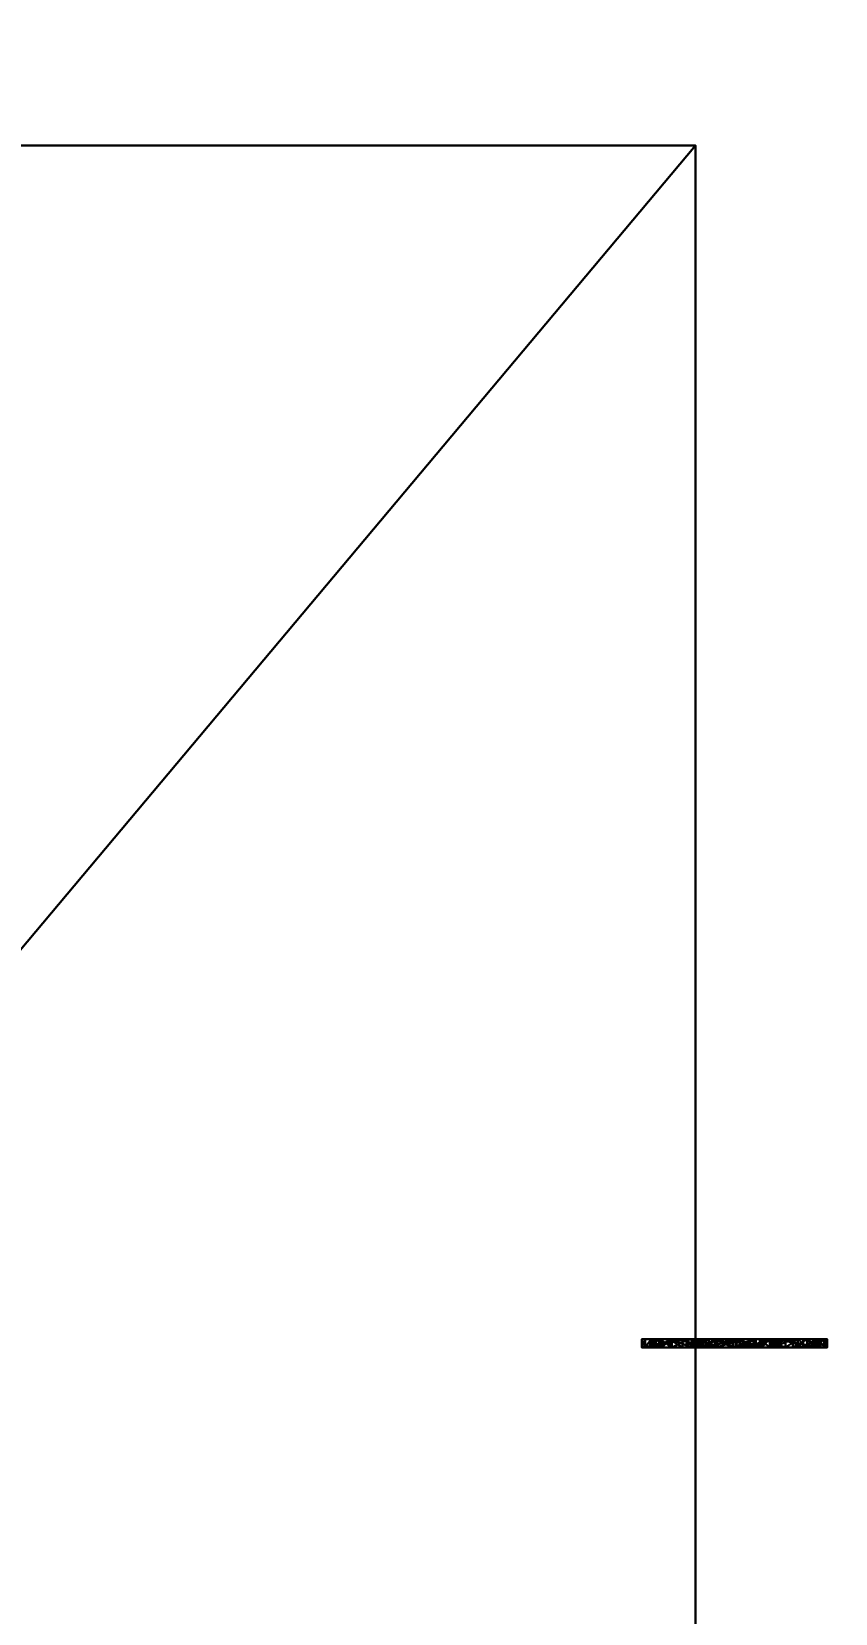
# Model space of a CAD drawing. Extents: x -4.3 to 2.7, y -5.9 to 5.2.
# Drawn here: x -2.3263 to -2.131, y 3.5232 to 3.9077 of the extents above; entities that cross this region are included whole.
import ezdxf

# ---------------------------------------------------------------- set-up
doc = ezdxf.new("R2010")
doc.units = 0
doc.header["$LTSCALE"] = 0.0254
doc.layers.get('0').update_dxf_attribs({"linetype": 'CONTINUOUS'})
doc.layers.get('DEFPOINTS').update_dxf_attribs({"linetype": 'CONTINUOUS'})
doc.layers.add('ROOM', color=252, linetype='CONTINUOUS')
doc.layers.add('SUBS__SUBWOOFERS_', color=34, linetype='CONTINUOUS')
doc.styles.add('TAHOMA', font='')
doc.styles.get('TAHOMA').set_extended_font_data('Tahoma')
doc.dimstyles.new('DIMSTYLE1', dxfattribs={"dimtxt": 0.211521, "dimasz": 0.0127, "dimexe": 0.0127, "dimexo": 0.0127, "dimgap": 0.00254, "dimtad": 0, "dimtih": 1, "dimtoh": 1, "dimdec": 3, "dimzin": 0, "dimtxsty": 'TAHOMA', "dimblk": 'ARCHTICK', "dimcen": 0.09, "dimazin": 3, "dimtfac": 1, "dimtdec": 4, "dimtofl": 0, "dimtmove": 0, "dimatfit": 3, "dimtolj": 1, "dimtzin": 0})

# ---------------------------------------------------------------- blocks, each defined once
blk = doc.blocks.new('GROUPE83_1')
at = {"color": 0}
for p, q in [((0.01131, 0.05437), (0.01131, 0.05437, 0.002)), ((0.01131, 0.05437), (0.01131, 0.05437, 0.002)), ((0.01629, 0.05581), (0.01629, 0.05581, 0.002)), ((0.01629, 0.05581), (0.01629, 0.05581, 0.002)), ((0.0222, 0.05629), (0.0222, 0.05629, 0.002)), ((0.0222, 0.05629), (0.0222, 0.05629, 0.002)), ((0.02709, 0.05601), (0.02709, 0.05601, 0.002)), ((0.02709, 0.05601), (0.02709, 0.05601, 0.002)), ((0.03133, 0.05515), (0.03133, 0.05515, 0.002)), ((0.03133, 0.05515), (0.03133, 0.05515, 0.002)), ((0.00732, 0.052), (0.00732, 0.052, 0.002)), ((0.00732, 0.052), (0.00732, 0.052, 0.002)), ((0.03493, 0.05372), (0.03493, 0.05372, 0.002)), ((0.03493, 0.05372), (0.03493, 0.05372, 0.002)), ((0.03789, 0.05173), (0.03789, 0.05173, 0.002)), ((0.03789, 0.05173), (0.03789, 0.05173, 0.002)), ((0.0044, 0.04876), (0.0044, 0.04876, 0.002)), ((0.0044, 0.04876), (0.0044, 0.04876, 0.002)), ((0.01775, 0.04654), (0.01775, 0.04654, 0.002)), ((0.01775, 0.04654), (0.01775, 0.04654, 0.002)), ((0.02209, 0.04704), (0.02209, 0.04704, 0.002)), ((0.02209, 0.04704), (0.02209, 0.04704, 0.002)), ((0.02622, 0.04658), (0.02622, 0.04658, 0.002)), ((0.02622, 0.04658), (0.02622, 0.04658, 0.002)), ((0.04021, 0.04925), (0.04021, 0.04925, 0.002)), ((0.04021, 0.04925), (0.04021, 0.04925, 0.002)), ((0.0419, 0.04639), (0.0419, 0.04639, 0.002)), ((0.0419, 0.04639), (0.0419, 0.04639, 0.002)), ((0.0026, 0.04494), (0.0026, 0.04494, 0.002)), ((0.0026, 0.04494), (0.0026, 0.04494, 0.002)), ((0.01313, 0.04354), (0.01313, 0.04354, 0.002)), ((0.01313, 0.04354), (0.01313, 0.04354, 0.002)), ((0.01446, 0.04504), (0.01446, 0.04504, 0.002)), ((0.01446, 0.04504), (0.01446, 0.04504, 0.002)), ((0.02917, 0.04518), (0.02917, 0.04518, 0.002)), ((0.02917, 0.04518), (0.02917, 0.04518, 0.002)), ((0.03112, 0.04271), (0.03112, 0.04271, 0.002)), ((0.03112, 0.04271), (0.03112, 0.04271, 0.002)), ((0.04297, 0.04315), (0.04297, 0.04315, 0.002)), ((0.04297, 0.04315), (0.04297, 0.04315, 0.002)), ((0.002, 0.04085), (0.002, 0.04085, 0.002)), ((0.002, 0.04085), (0.002, 0.04085, 0.002)), ((0.01269, 0.04161), (0.01269, 0.04161, 0.002)), ((0.01269, 0.04161), (0.01269, 0.04161, 0.002)), ((0.0131, 0.03979), (0.0131, 0.03979, 0.002)), ((0.0131, 0.03979), (0.0131, 0.03979, 0.002)), ((0.04342, 0.03953), (0.03224, 0.03904)), ((0.04342, 0.03953, 0.002), (0.03224, 0.03904, 0.002)), ((0.04342, 0.03953), (0.03224, 0.03904)), ((0.04342, 0.03953, 0.002), (0.03224, 0.03904, 0.002)), ((0.03224, 0.03904), (0.03224, 0.03904, 0.002)), ((0.03224, 0.03904), (0.03224, 0.03904, 0.002)), ((0.04342, 0.03953), (0.04342, 0.03953, 0.002)), ((0.04342, 0.03953), (0.04342, 0.03953, 0.002)), ((0.00232, 0.03769), (0.00232, 0.03769, 0.002)), ((0.00232, 0.03769), (0.00232, 0.03769, 0.002)), ((0.00328, 0.03478), (0.00328, 0.03478, 0.002)), ((0.00328, 0.03478), (0.00328, 0.03478, 0.002)), ((0.01435, 0.03825), (0.01435, 0.03825, 0.002)), ((0.01435, 0.03825), (0.01435, 0.03825, 0.002)), ((0.01797, 0.03643), (0.01797, 0.03643, 0.002)), ((0.01797, 0.03643), (0.01797, 0.03643, 0.002)), ((0.00487, 0.03212), (0.00487, 0.03212, 0.002)), ((0.00487, 0.03212), (0.00487, 0.03212, 0.002)), ((0.02462, 0.03455), (0.02462, 0.03455, 0.002)), ((0.02462, 0.03455), (0.02462, 0.03455, 0.002)), ((0.03171, 0.03259), (0.03171, 0.03259, 0.002)), ((0.03171, 0.03259), (0.03171, 0.03259, 0.002)), ((0.0071, 0.02971), (0.0071, 0.02971, 0.002)), ((0.0071, 0.02971), (0.0071, 0.02971, 0.002)), ((0.03668, 0.03056), (0.03668, 0.03056, 0.002)), ((0.03668, 0.03056), (0.03668, 0.03056, 0.002)), ((0.04016, 0.02813), (0.04016, 0.02813, 0.002)), ((0.04016, 0.02813), (0.04016, 0.02813, 0.002)), ((0.01206, 0.02672), (0.01206, 0.02672, 0.002)), ((0.01206, 0.02672), (0.01206, 0.02672, 0.002)), ((0.01971, 0.02424), (0.01971, 0.02424, 0.002)), ((0.01971, 0.02424), (0.01971, 0.02424, 0.002)), ((0.0428, 0.02494), (0.0428, 0.02494, 0.002)), ((0.0428, 0.02494), (0.0428, 0.02494, 0.002)), ((0.02866, 0.02182), (0.02866, 0.02182, 0.002)), ((0.02866, 0.02182), (0.02866, 0.02182, 0.002)), ((0.0311, 0.02071), (0.0311, 0.02071, 0.002)), ((0.0311, 0.02071), (0.0311, 0.02071, 0.002)), ((0.03268, 0.01943), (0.03268, 0.01943, 0.002)), ((0.03268, 0.01943), (0.03268, 0.01943, 0.002)), ((0.04445, 0.02095), (0.04445, 0.02095, 0.002)), ((0.04445, 0.02095), (0.04445, 0.02095, 0.002)), ((0, 0.01801), (0.01087, 0.01907)), ((0, 0.01801, 0.002), (0.01087, 0.01907, 0.002)), ((0, 0.01801), (0.01087, 0.01907)), ((0, 0.01801, 0.002), (0.01087, 0.01907, 0.002)), ((0, 0.01801), (0, 0.01801, 0.002)), ((0, 0.01801), (0, 0.01801, 0.002)), ((0.01087, 0.01907), (0.01087, 0.01907, 0.002)), ((0.01087, 0.01907), (0.01087, 0.01907, 0.002)), ((0.03354, 0.0179), (0.03354, 0.0179, 0.002)), ((0.03354, 0.0179), (0.03354, 0.0179, 0.002)), ((0.03383, 0.01608), (0.03383, 0.01608, 0.002)), ((0.03383, 0.01608), (0.03383, 0.01608, 0.002)), ((0.04501, 0.01612), (0.04501, 0.01612, 0.002)), ((0.04501, 0.01612), (0.04501, 0.01612, 0.002)), ((0.00083, 0.01364), (0.00083, 0.01364, 0.002)), ((0.00083, 0.01364), (0.00083, 0.01364, 0.002)), ((0.01236, 0.01432), (0.01236, 0.01432, 0.002)), ((0.01236, 0.01432), (0.01236, 0.01432, 0.002)), ((0.03315, 0.01322), (0.03315, 0.01322, 0.002)), ((0.03315, 0.01322), (0.03315, 0.01322, 0.002)), ((0.00223, 0.00983), (0.00223, 0.00983, 0.002)), ((0.00223, 0.00983), (0.00223, 0.00983, 0.002)), ((0.01486, 0.01102), (0.01486, 0.01102, 0.002)), ((0.01486, 0.01102), (0.01486, 0.01102, 0.002)), ((0.01838, 0.0091), (0.01838, 0.0091, 0.002)), ((0.01838, 0.0091), (0.01838, 0.0091, 0.002)), ((0.02296, 0.00846), (0.02296, 0.00846, 0.002)), ((0.02296, 0.00846), (0.02296, 0.00846, 0.002)), ((0.02769, 0.00903), (0.02769, 0.00903, 0.002)), ((0.02769, 0.00903), (0.02769, 0.00903, 0.002)), ((0.03109, 0.01074), (0.03109, 0.01074, 0.002)), ((0.03109, 0.01074), (0.03109, 0.01074, 0.002)), ((0.04434, 0.01152), (0.04434, 0.01152, 0.002)), ((0.04434, 0.01152), (0.04434, 0.01152, 0.002)), ((0.00419, 0.00657), (0.00419, 0.00657, 0.002)), ((0.00419, 0.00657), (0.00419, 0.00657, 0.002)), ((0.00672, 0.00387), (0.00672, 0.00387, 0.002)), ((0.00672, 0.00387), (0.00672, 0.00387, 0.002)), ((0.04236, 0.00721), (0.04236, 0.00721, 0.002)), ((0.04236, 0.00721), (0.04236, 0.00721, 0.002)), ((0.00984, 0.00175), (0.00984, 0.00175, 0.002)), ((0.00984, 0.00175), (0.00984, 0.00175, 0.002)), ((0.01356, 0.00023), (0.01356, 0.00023, 0.002)), ((0.01356, 0.00023), (0.01356, 0.00023, 0.002)), ((0.03489, 0.00104), (0.03489, 0.00104, 0.002)), ((0.03489, 0.00104), (0.03489, 0.00104, 0.002)), ((0.03917, 0.00359), (0.03917, 0.00359, 0.002)), ((0.03917, 0.00359), (0.03917, 0.00359, 0.002)), ((0.0179, -0.00068), (0.0179, -0.00068, 0.002)), ((0.0179, -0.00068), (0.0179, -0.00068, 0.002)), ((0.02284, -0.00098), (0.02284, -0.00098, 0.002)), ((0.02284, -0.00098), (0.02284, -0.00098, 0.002)), ((0.02946, -0.00048), (0.02946, -0.00048, 0.002)), ((0.02946, -0.00048), (0.02946, -0.00048, 0.002))]:
    blk.add_line(p, q, dxfattribs=at)
at = {"color": 28}
mesh = blk.add_polyface(dxfattribs=at)
corners = [(0.0026, 0.04494), (0.00232, 0.03769), (0.002, 0.04085), (0.00328, 0.03478), (0.0044, 0.04876), (0.00487, 0.03212), (0.00732, 0.052), (0.0071, 0.02971), (0.01206, 0.02672), (0.01131, 0.05437), (0.01269, 0.04161), (0.01313, 0.04354), (0.01629, 0.05581), (0.01446, 0.04504), (0.01775, 0.04654), (0.0222, 0.05629), (0.02209, 0.04704), (0.02622, 0.04658), (0.02709, 0.05601), (0.02917, 0.04518), (0.03133, 0.05515), (0.03112, 0.04271), (0.03224, 0.03904), (0.03493, 0.05372), (0.04342, 0.03953), (0.03789, 0.05173), (0.04021, 0.04925), (0.0419, 0.04639), (0.04297, 0.04315), (0.0131, 0.03979), (0.01971, 0.02424), (0.01435, 0.03825), (0.01797, 0.03643), (0.02462, 0.03455), (0.02866, 0.02182), (0.03171, 0.03259), (0.0311, 0.02071), (0.03268, 0.01943), (0.03668, 0.03056), (0.03354, 0.0179), (0.03383, 0.01608), (0.03489, 0.00104), (0.03917, 0.00359), (0.04016, 0.02813), (0.04236, 0.00721), (0.0428, 0.02494), (0.04434, 0.01152), (0.04445, 0.02095), (0.04501, 0.01612), (0.01087, 0.01907), (0.00083, 0.01364), (0, 0.01801), (0.00223, 0.00983), (0.00419, 0.00657), (0.00672, 0.00387), (0.00984, 0.00175), (0.01356, 0.00023), (0.01236, 0.01432), (0.01486, 0.01102), (0.0179, -0.00068), (0.01838, 0.0091), (0.02284, -0.00098), (0.02296, 0.00846), (0.02946, -0.00048), (0.02769, 0.00903), (0.03109, 0.01074), (0.03315, 0.01322)]
mesh.append_faces([[corners[k] for k in face] for face in [(0, 1, 2), (24, 27, 28), (46, 47, 48), (49, 50, 51)]], dxfattribs={"vtx0": -1, "color": 28})
mesh.append_faces([[corners[k] for k in face] for face in [(1, 0, 3), (3, 4, 5), (5, 6, 7), (7, 6, 8), (10, 9, 11), (11, 12, 13), (13, 12, 14), (14, 15, 16), (16, 15, 17), (17, 18, 19), (19, 20, 21), (21, 20, 22), (22, 23, 24), (8, 29, 30), (29, 8, 10), (30, 33, 34), (34, 35, 36), (36, 35, 37), (37, 38, 39), (39, 38, 40), (41, 38, 42), (42, 43, 44), (44, 45, 46), (50, 49, 52), (52, 49, 53), (53, 49, 54), (54, 49, 55), (55, 49, 56), (56, 58, 59), (59, 60, 61), (61, 62, 63), (63, 65, 41)]], dxfattribs={"vtx0": -1, "vtx1": -1, "color": 28})
mesh.append_faces([[corners[k] for k in face] for face in [(8, 9, 10), (40, 38, 41)]], dxfattribs={"vtx0": -1, "vtx1": -1, "vtx2": -1, "color": 28})
mesh.append_faces([[corners[k] for k in face] for face in [(3, 0, 4), (5, 4, 6), (8, 6, 9), (11, 9, 12), (14, 12, 15), (17, 15, 18), (19, 18, 20), (22, 20, 23), (24, 23, 25), (24, 25, 26), (24, 26, 27), (30, 29, 31), (30, 31, 32), (30, 32, 33), (34, 33, 35), (37, 35, 38), (42, 38, 43), (44, 43, 45), (46, 45, 47), (56, 49, 57), (56, 57, 58), (59, 58, 60), (61, 60, 62), (63, 62, 64), (63, 64, 65), (41, 65, 66), (41, 66, 40)]], dxfattribs={"vtx0": -1, "vtx2": -1, "color": 28})
mesh = blk.add_polyface(dxfattribs=at)
corners = [(0.00083, 0.01364, 0.002), (0.01087, 0.01907, 0.002), (0, 0.01801, 0.002), (0.00223, 0.00983, 0.002), (0.00419, 0.00657, 0.002), (0.00672, 0.00387, 0.002), (0.00984, 0.00175, 0.002), (0.01356, 0.00023, 0.002), (0.01236, 0.01432, 0.002), (0.01486, 0.01102, 0.002), (0.0179, -0.00068, 0.002), (0.01838, 0.0091, 0.002), (0.02284, -0.00098, 0.002), (0.02296, 0.00846, 0.002), (0.02946, -0.00048, 0.002), (0.02769, 0.00903, 0.002), (0.03109, 0.01074, 0.002), (0.03489, 0.00104, 0.002), (0.03315, 0.01322, 0.002), (0.03383, 0.01608, 0.002), (0.01206, 0.02672, 0.002), (0.0131, 0.03979, 0.002), (0.01269, 0.04161, 0.002), (0.01971, 0.02424, 0.002), (0.01435, 0.03825, 0.002), (0.01797, 0.03643, 0.002), (0.02462, 0.03455, 0.002), (0.02866, 0.02182, 0.002), (0.03171, 0.03259, 0.002), (0.0311, 0.02071, 0.002), (0.03268, 0.01943, 0.002), (0.03668, 0.03056, 0.002), (0.03354, 0.0179, 0.002), (0.03917, 0.00359, 0.002), (0.04016, 0.02813, 0.002), (0.04236, 0.00721, 0.002), (0.0428, 0.02494, 0.002), (0.04434, 0.01152, 0.002), (0.04445, 0.02095, 0.002), (0.04501, 0.01612, 0.002), (0.00232, 0.03769, 0.002), (0.0026, 0.04494, 0.002), (0.002, 0.04085, 0.002), (0.00328, 0.03478, 0.002), (0.0044, 0.04876, 0.002), (0.00487, 0.03212, 0.002), (0.00732, 0.052, 0.002), (0.0071, 0.02971, 0.002), (0.01131, 0.05437, 0.002), (0.01313, 0.04354, 0.002), (0.01629, 0.05581, 0.002), (0.01446, 0.04504, 0.002), (0.01775, 0.04654, 0.002), (0.0222, 0.05629, 0.002), (0.02209, 0.04704, 0.002), (0.02622, 0.04658, 0.002), (0.02709, 0.05601, 0.002), (0.02917, 0.04518, 0.002), (0.03133, 0.05515, 0.002), (0.03112, 0.04271, 0.002), (0.03224, 0.03904, 0.002), (0.03493, 0.05372, 0.002), (0.04342, 0.03953, 0.002), (0.03789, 0.05173, 0.002), (0.04021, 0.04925, 0.002), (0.0419, 0.04639, 0.002), (0.04297, 0.04315, 0.002)]
mesh.append_faces([[corners[k] for k in face] for face in [(0, 1, 2), (38, 37, 39), (40, 41, 42), (65, 62, 66)]], dxfattribs={"vtx0": -1, "color": 28})
mesh.append_faces([[corners[k] for k in face] for face in [(1, 7, 8), (8, 7, 9), (9, 10, 11), (11, 12, 13), (13, 14, 15), (15, 14, 16), (16, 17, 18), (18, 17, 19), (21, 23, 24), (24, 23, 25), (25, 23, 26), (26, 27, 28), (28, 30, 31), (31, 33, 34), (34, 35, 36), (36, 37, 38), (41, 43, 44), (44, 45, 46), (46, 20, 48), (48, 49, 50), (50, 52, 53), (53, 55, 56), (56, 57, 58), (58, 60, 61), (61, 62, 63), (63, 62, 64), (64, 62, 65)]], dxfattribs={"vtx0": -1, "vtx1": -1, "color": 28})
mesh.append_faces([[corners[k] for k in face] for face in [(31, 19, 17), (48, 20, 22)]], dxfattribs={"vtx0": -1, "vtx1": -1, "vtx2": -1, "color": 28})
mesh.append_faces([[corners[k] for k in face] for face in [(1, 0, 3), (1, 3, 4), (1, 4, 5), (1, 5, 6), (1, 6, 7), (9, 7, 10), (11, 10, 12), (13, 12, 14), (16, 14, 17), (20, 21, 22), (21, 20, 23), (26, 23, 27), (28, 27, 29), (28, 29, 30), (31, 30, 32), (31, 32, 19), (31, 17, 33), (34, 33, 35), (36, 35, 37), (41, 40, 43), (44, 43, 45), (46, 45, 47), (46, 47, 20), (48, 22, 49), (50, 49, 51), (50, 51, 52), (53, 52, 54), (53, 54, 55), (56, 55, 57), (58, 57, 59), (58, 59, 60), (61, 60, 62)]], dxfattribs={"vtx0": -1, "vtx2": -1, "color": 28})
mesh = blk.add_polyface(dxfattribs=at)
corners = [(0.00732, 0.052, 0.002), (0.01131, 0.05437), (0.00732, 0.052), (0.01131, 0.05437, 0.002)]
mesh.append_faces([[corners[k] for k in face] for face in [(0, 1, 2), (1, 0, 3)]], dxfattribs={"vtx0": -1, "color": 28})
mesh = blk.add_polyface(dxfattribs=at)
corners = [(0.01131, 0.05437, 0.002), (0.01629, 0.05581), (0.01131, 0.05437), (0.01629, 0.05581, 0.002)]
mesh.append_faces([[corners[k] for k in face] for face in [(0, 1, 2), (1, 0, 3)]], dxfattribs={"vtx0": -1, "color": 28})
mesh = blk.add_polyface(dxfattribs=at)
corners = [(0.01629, 0.05581, 0.002), (0.0222, 0.05629), (0.01629, 0.05581), (0.0222, 0.05629, 0.002)]
mesh.append_faces([[corners[k] for k in face] for face in [(0, 1, 2), (1, 0, 3)]], dxfattribs={"vtx0": -1, "color": 28})
mesh = blk.add_polyface(dxfattribs=at)
corners = [(0.0222, 0.05629, 0.002), (0.02709, 0.05601), (0.0222, 0.05629), (0.02709, 0.05601, 0.002)]
mesh.append_faces([[corners[k] for k in face] for face in [(0, 1, 2), (1, 0, 3)]], dxfattribs={"vtx0": -1, "color": 28})
mesh = blk.add_polyface(dxfattribs=at)
corners = [(0.02709, 0.05601, 0.002), (0.03133, 0.05515), (0.02709, 0.05601), (0.03133, 0.05515, 0.002)]
mesh.append_faces([[corners[k] for k in face] for face in [(0, 1, 2), (1, 0, 3)]], dxfattribs={"vtx0": -1, "color": 28})
mesh = blk.add_polyface(dxfattribs=at)
corners = [(0.03133, 0.05515, 0.002), (0.03493, 0.05372), (0.03133, 0.05515), (0.03493, 0.05372, 0.002)]
mesh.append_faces([[corners[k] for k in face] for face in [(0, 1, 2), (1, 0, 3)]], dxfattribs={"vtx0": -1, "color": 28})
mesh = blk.add_polyface(dxfattribs=at)
corners = [(0.00732, 0.052, 0.002), (0.0044, 0.04876), (0.0044, 0.04876, 0.002), (0.00732, 0.052)]
mesh.append_faces([[corners[k] for k in face] for face in [(0, 1, 2), (1, 0, 3)]], dxfattribs={"vtx0": -1, "color": 28})
mesh = blk.add_polyface(dxfattribs=at)
corners = [(0.03493, 0.05372, 0.002), (0.03789, 0.05173), (0.03493, 0.05372), (0.03789, 0.05173, 0.002)]
mesh.append_faces([[corners[k] for k in face] for face in [(0, 1, 2), (1, 0, 3)]], dxfattribs={"vtx0": -1, "color": 28})
mesh = blk.add_polyface(dxfattribs=at)
corners = [(0.03789, 0.05173), (0.04021, 0.04925, 0.002), (0.04021, 0.04925), (0.03789, 0.05173, 0.002)]
mesh.append_faces([[corners[k] for k in face] for face in [(0, 1, 2), (1, 0, 3)]], dxfattribs={"vtx0": -1, "color": 28})
mesh = blk.add_polyface(dxfattribs=at)
corners = [(0.0044, 0.04876, 0.002), (0.0026, 0.04494), (0.0026, 0.04494, 0.002), (0.0044, 0.04876)]
mesh.append_faces([[corners[k] for k in face] for face in [(0, 1, 2), (1, 0, 3)]], dxfattribs={"vtx0": -1, "color": 28})
mesh = blk.add_polyface(dxfattribs=at)
corners = [(0.01775, 0.04654, 0.002), (0.01446, 0.04504), (0.01775, 0.04654), (0.01446, 0.04504, 0.002)]
mesh.append_faces([[corners[k] for k in face] for face in [(0, 1, 2), (1, 0, 3)]], dxfattribs={"vtx0": -1, "color": 28})
mesh = blk.add_polyface(dxfattribs=at)
corners = [(0.02209, 0.04704, 0.002), (0.01775, 0.04654), (0.02209, 0.04704), (0.01775, 0.04654, 0.002)]
mesh.append_faces([[corners[k] for k in face] for face in [(0, 1, 2), (1, 0, 3)]], dxfattribs={"vtx0": -1, "color": 28})
mesh = blk.add_polyface(dxfattribs=at)
corners = [(0.02622, 0.04658, 0.002), (0.02209, 0.04704), (0.02622, 0.04658), (0.02209, 0.04704, 0.002)]
mesh.append_faces([[corners[k] for k in face] for face in [(0, 1, 2), (1, 0, 3)]], dxfattribs={"vtx0": -1, "color": 28})
mesh = blk.add_polyface(dxfattribs=at)
corners = [(0.02917, 0.04518, 0.002), (0.02622, 0.04658), (0.02917, 0.04518), (0.02622, 0.04658, 0.002)]
mesh.append_faces([[corners[k] for k in face] for face in [(0, 1, 2), (1, 0, 3)]], dxfattribs={"vtx0": -1, "color": 28})
mesh = blk.add_polyface(dxfattribs=at)
corners = [(0.04021, 0.04925), (0.0419, 0.04639, 0.002), (0.0419, 0.04639), (0.04021, 0.04925, 0.002)]
mesh.append_faces([[corners[k] for k in face] for face in [(0, 1, 2), (1, 0, 3)]], dxfattribs={"vtx0": -1, "color": 28})
mesh = blk.add_polyface(dxfattribs=at)
corners = [(0.0419, 0.04639), (0.04297, 0.04315, 0.002), (0.04297, 0.04315), (0.0419, 0.04639, 0.002)]
mesh.append_faces([[corners[k] for k in face] for face in [(0, 1, 2), (1, 0, 3)]], dxfattribs={"vtx0": -1, "color": 28})
mesh = blk.add_polyface(dxfattribs=at)
corners = [(0.0026, 0.04494, 0.002), (0.002, 0.04085), (0.002, 0.04085, 0.002), (0.0026, 0.04494)]
mesh.append_faces([[corners[k] for k in face] for face in [(0, 1, 2), (1, 0, 3)]], dxfattribs={"vtx0": -1, "color": 28})
mesh = blk.add_polyface(dxfattribs=at)
corners = [(0.01313, 0.04354), (0.01269, 0.04161, 0.002), (0.01269, 0.04161), (0.01313, 0.04354, 0.002)]
mesh.append_faces([[corners[k] for k in face] for face in [(0, 1, 2), (1, 0, 3)]], dxfattribs={"vtx0": -1, "color": 28})
mesh = blk.add_polyface(dxfattribs=at)
corners = [(0.01446, 0.04504), (0.01313, 0.04354, 0.002), (0.01313, 0.04354), (0.01446, 0.04504, 0.002)]
mesh.append_faces([[corners[k] for k in face] for face in [(0, 1, 2), (1, 0, 3)]], dxfattribs={"vtx0": -1, "color": 28})
mesh = blk.add_polyface(dxfattribs=at)
corners = [(0.02917, 0.04518, 0.002), (0.03112, 0.04271), (0.03112, 0.04271, 0.002), (0.02917, 0.04518)]
mesh.append_faces([[corners[k] for k in face] for face in [(0, 1, 2), (1, 0, 3)]], dxfattribs={"vtx0": -1, "color": 28})
mesh = blk.add_polyface(dxfattribs=at)
corners = [(0.03112, 0.04271, 0.002), (0.03224, 0.03904), (0.03224, 0.03904, 0.002), (0.03112, 0.04271)]
mesh.append_faces([[corners[k] for k in face] for face in [(0, 1, 2), (1, 0, 3)]], dxfattribs={"vtx0": -1, "color": 28})
mesh = blk.add_polyface(dxfattribs=at)
corners = [(0.04297, 0.04315), (0.04342, 0.03953, 0.002), (0.04342, 0.03953), (0.04297, 0.04315, 0.002)]
mesh.append_faces([[corners[k] for k in face] for face in [(0, 1, 2), (1, 0, 3)]], dxfattribs={"vtx0": -1, "color": 28})
mesh = blk.add_polyface(dxfattribs=at)
corners = [(0.002, 0.04085, 0.002), (0.00232, 0.03769), (0.00232, 0.03769, 0.002), (0.002, 0.04085)]
mesh.append_faces([[corners[k] for k in face] for face in [(0, 1, 2), (1, 0, 3)]], dxfattribs={"vtx0": -1, "color": 28})
mesh = blk.add_polyface(dxfattribs=at)
corners = [(0.01269, 0.04161), (0.0131, 0.03979, 0.002), (0.0131, 0.03979), (0.01269, 0.04161, 0.002)]
mesh.append_faces([[corners[k] for k in face] for face in [(0, 1, 2), (1, 0, 3)]], dxfattribs={"vtx0": -1, "color": 28})
mesh = blk.add_polyface(dxfattribs=at)
corners = [(0.0131, 0.03979), (0.01435, 0.03825, 0.002), (0.01435, 0.03825), (0.0131, 0.03979, 0.002)]
mesh.append_faces([[corners[k] for k in face] for face in [(0, 1, 2), (1, 0, 3)]], dxfattribs={"vtx0": -1, "color": 28})
mesh = blk.add_polyface(dxfattribs=at)
corners = [(0.04342, 0.03953, 0.002), (0.03224, 0.03904), (0.04342, 0.03953), (0.03224, 0.03904, 0.002)]
mesh.append_faces([[corners[k] for k in face] for face in [(0, 1, 2), (1, 0, 3)]], dxfattribs={"vtx0": -1, "color": 28})
mesh = blk.add_polyface(dxfattribs=at)
corners = [(0.00232, 0.03769, 0.002), (0.00328, 0.03478), (0.00328, 0.03478, 0.002), (0.00232, 0.03769)]
mesh.append_faces([[corners[k] for k in face] for face in [(0, 1, 2), (1, 0, 3)]], dxfattribs={"vtx0": -1, "color": 28})
mesh = blk.add_polyface(dxfattribs=at)
corners = [(0.00328, 0.03478, 0.002), (0.00487, 0.03212), (0.00487, 0.03212, 0.002), (0.00328, 0.03478)]
mesh.append_faces([[corners[k] for k in face] for face in [(0, 1, 2), (1, 0, 3)]], dxfattribs={"vtx0": -1, "color": 28})
mesh = blk.add_polyface(dxfattribs=at)
corners = [(0.01435, 0.03825, 0.002), (0.01797, 0.03643), (0.01435, 0.03825), (0.01797, 0.03643, 0.002)]
mesh.append_faces([[corners[k] for k in face] for face in [(0, 1, 2), (1, 0, 3)]], dxfattribs={"vtx0": -1, "color": 28})
mesh = blk.add_polyface(dxfattribs=at)
corners = [(0.01797, 0.03643, 0.002), (0.02462, 0.03455), (0.01797, 0.03643), (0.02462, 0.03455, 0.002)]
mesh.append_faces([[corners[k] for k in face] for face in [(0, 1, 2), (1, 0, 3)]], dxfattribs={"vtx0": -1, "color": 28})
mesh = blk.add_polyface(dxfattribs=at)
corners = [(0.00487, 0.03212, 0.002), (0.0071, 0.02971), (0.0071, 0.02971, 0.002), (0.00487, 0.03212)]
mesh.append_faces([[corners[k] for k in face] for face in [(0, 1, 2), (1, 0, 3)]], dxfattribs={"vtx0": -1, "color": 28})
mesh = blk.add_polyface(dxfattribs=at)
corners = [(0.02462, 0.03455, 0.002), (0.03171, 0.03259), (0.02462, 0.03455), (0.03171, 0.03259, 0.002)]
mesh.append_faces([[corners[k] for k in face] for face in [(0, 1, 2), (1, 0, 3)]], dxfattribs={"vtx0": -1, "color": 28})
mesh = blk.add_polyface(dxfattribs=at)
corners = [(0.03171, 0.03259, 0.002), (0.03668, 0.03056), (0.03171, 0.03259), (0.03668, 0.03056, 0.002)]
mesh.append_faces([[corners[k] for k in face] for face in [(0, 1, 2), (1, 0, 3)]], dxfattribs={"vtx0": -1, "color": 28})
mesh = blk.add_polyface(dxfattribs=at)
corners = [(0.01206, 0.02672, 0.002), (0.0071, 0.02971), (0.01206, 0.02672), (0.0071, 0.02971, 0.002)]
mesh.append_faces([[corners[k] for k in face] for face in [(0, 1, 2), (1, 0, 3)]], dxfattribs={"vtx0": -1, "color": 28})
mesh = blk.add_polyface(dxfattribs=at)
corners = [(0.03668, 0.03056, 0.002), (0.04016, 0.02813), (0.03668, 0.03056), (0.04016, 0.02813, 0.002)]
mesh.append_faces([[corners[k] for k in face] for face in [(0, 1, 2), (1, 0, 3)]], dxfattribs={"vtx0": -1, "color": 28})
mesh = blk.add_polyface(dxfattribs=at)
corners = [(0.04016, 0.02813), (0.0428, 0.02494, 0.002), (0.0428, 0.02494), (0.04016, 0.02813, 0.002)]
mesh.append_faces([[corners[k] for k in face] for face in [(0, 1, 2), (1, 0, 3)]], dxfattribs={"vtx0": -1, "color": 28})
mesh = blk.add_polyface(dxfattribs=at)
corners = [(0.01971, 0.02424, 0.002), (0.01206, 0.02672), (0.01971, 0.02424), (0.01206, 0.02672, 0.002)]
mesh.append_faces([[corners[k] for k in face] for face in [(0, 1, 2), (1, 0, 3)]], dxfattribs={"vtx0": -1, "color": 28})
mesh = blk.add_polyface(dxfattribs=at)
corners = [(0.02866, 0.02182, 0.002), (0.01971, 0.02424), (0.02866, 0.02182), (0.01971, 0.02424, 0.002)]
mesh.append_faces([[corners[k] for k in face] for face in [(0, 1, 2), (1, 0, 3)]], dxfattribs={"vtx0": -1, "color": 28})
mesh = blk.add_polyface(dxfattribs=at)
corners = [(0.0428, 0.02494), (0.04445, 0.02095, 0.002), (0.04445, 0.02095), (0.0428, 0.02494, 0.002)]
mesh.append_faces([[corners[k] for k in face] for face in [(0, 1, 2), (1, 0, 3)]], dxfattribs={"vtx0": -1, "color": 28})
mesh = blk.add_polyface(dxfattribs=at)
corners = [(0.0311, 0.02071, 0.002), (0.02866, 0.02182), (0.0311, 0.02071), (0.02866, 0.02182, 0.002)]
mesh.append_faces([[corners[k] for k in face] for face in [(0, 1, 2), (1, 0, 3)]], dxfattribs={"vtx0": -1, "color": 28})
mesh = blk.add_polyface(dxfattribs=at)
corners = [(0.03268, 0.01943, 0.002), (0.0311, 0.02071), (0.03268, 0.01943), (0.0311, 0.02071, 0.002)]
mesh.append_faces([[corners[k] for k in face] for face in [(0, 1, 2), (1, 0, 3)]], dxfattribs={"vtx0": -1, "color": 28})
mesh = blk.add_polyface(dxfattribs=at)
corners = [(0.03268, 0.01943, 0.002), (0.03354, 0.0179), (0.03354, 0.0179, 0.002), (0.03268, 0.01943)]
mesh.append_faces([[corners[k] for k in face] for face in [(0, 1, 2), (1, 0, 3)]], dxfattribs={"vtx0": -1, "color": 28})
mesh = blk.add_polyface(dxfattribs=at)
corners = [(0.04445, 0.02095), (0.04501, 0.01612, 0.002), (0.04501, 0.01612), (0.04445, 0.02095, 0.002)]
mesh.append_faces([[corners[k] for k in face] for face in [(0, 1, 2), (1, 0, 3)]], dxfattribs={"vtx0": -1, "color": 28})
mesh = blk.add_polyface(dxfattribs=at)
corners = [(0, 0.01801, 0.002), (0.01087, 0.01907), (0, 0.01801), (0.01087, 0.01907, 0.002)]
mesh.append_faces([[corners[k] for k in face] for face in [(0, 1, 2), (1, 0, 3)]], dxfattribs={"vtx0": -1, "color": 28})
mesh = blk.add_polyface(dxfattribs=at)
corners = [(0, 0.01801, 0.002), (0.00083, 0.01364), (0.00083, 0.01364, 0.002), (0, 0.01801)]
mesh.append_faces([[corners[k] for k in face] for face in [(0, 1, 2), (1, 0, 3)]], dxfattribs={"vtx0": -1, "color": 28})
mesh = blk.add_polyface(dxfattribs=at)
corners = [(0.01087, 0.01907), (0.01236, 0.01432, 0.002), (0.01236, 0.01432), (0.01087, 0.01907, 0.002)]
mesh.append_faces([[corners[k] for k in face] for face in [(0, 1, 2), (1, 0, 3)]], dxfattribs={"vtx0": -1, "color": 28})
mesh = blk.add_polyface(dxfattribs=at)
corners = [(0.03383, 0.01608, 0.002), (0.03315, 0.01322), (0.03315, 0.01322, 0.002), (0.03383, 0.01608)]
mesh.append_faces([[corners[k] for k in face] for face in [(0, 1, 2), (1, 0, 3)]], dxfattribs={"vtx0": -1, "color": 28})
mesh = blk.add_polyface(dxfattribs=at)
corners = [(0.03354, 0.0179, 0.002), (0.03383, 0.01608), (0.03383, 0.01608, 0.002), (0.03354, 0.0179)]
mesh.append_faces([[corners[k] for k in face] for face in [(0, 1, 2), (1, 0, 3)]], dxfattribs={"vtx0": -1, "color": 28})
mesh = blk.add_polyface(dxfattribs=at)
corners = [(0.04501, 0.01612), (0.04434, 0.01152, 0.002), (0.04434, 0.01152), (0.04501, 0.01612, 0.002)]
mesh.append_faces([[corners[k] for k in face] for face in [(0, 1, 2), (1, 0, 3)]], dxfattribs={"vtx0": -1, "color": 28})
mesh = blk.add_polyface(dxfattribs=at)
corners = [(0.00083, 0.01364, 0.002), (0.00223, 0.00983), (0.00223, 0.00983, 0.002), (0.00083, 0.01364)]
mesh.append_faces([[corners[k] for k in face] for face in [(0, 1, 2), (1, 0, 3)]], dxfattribs={"vtx0": -1, "color": 28})
mesh = blk.add_polyface(dxfattribs=at)
corners = [(0.01236, 0.01432), (0.01486, 0.01102, 0.002), (0.01486, 0.01102), (0.01236, 0.01432, 0.002)]
mesh.append_faces([[corners[k] for k in face] for face in [(0, 1, 2), (1, 0, 3)]], dxfattribs={"vtx0": -1, "color": 28})
mesh = blk.add_polyface(dxfattribs=at)
corners = [(0.03315, 0.01322, 0.002), (0.03109, 0.01074), (0.03109, 0.01074, 0.002), (0.03315, 0.01322)]
mesh.append_faces([[corners[k] for k in face] for face in [(0, 1, 2), (1, 0, 3)]], dxfattribs={"vtx0": -1, "color": 28})
mesh = blk.add_polyface(dxfattribs=at)
corners = [(0.00223, 0.00983, 0.002), (0.00419, 0.00657), (0.00419, 0.00657, 0.002), (0.00223, 0.00983)]
mesh.append_faces([[corners[k] for k in face] for face in [(0, 1, 2), (1, 0, 3)]], dxfattribs={"vtx0": -1, "color": 28})
mesh = blk.add_polyface(dxfattribs=at)
corners = [(0.01486, 0.01102, 0.002), (0.01838, 0.0091), (0.01486, 0.01102), (0.01838, 0.0091, 0.002)]
mesh.append_faces([[corners[k] for k in face] for face in [(0, 1, 2), (1, 0, 3)]], dxfattribs={"vtx0": -1, "color": 28})
mesh = blk.add_polyface(dxfattribs=at)
corners = [(0.01838, 0.0091, 0.002), (0.02296, 0.00846), (0.01838, 0.0091), (0.02296, 0.00846, 0.002)]
mesh.append_faces([[corners[k] for k in face] for face in [(0, 1, 2), (1, 0, 3)]], dxfattribs={"vtx0": -1, "color": 28})
mesh = blk.add_polyface(dxfattribs=at)
corners = [(0.02296, 0.00846, 0.002), (0.02769, 0.00903), (0.02296, 0.00846), (0.02769, 0.00903, 0.002)]
mesh.append_faces([[corners[k] for k in face] for face in [(0, 1, 2), (1, 0, 3)]], dxfattribs={"vtx0": -1, "color": 28})
mesh = blk.add_polyface(dxfattribs=at)
corners = [(0.02769, 0.00903, 0.002), (0.03109, 0.01074), (0.02769, 0.00903), (0.03109, 0.01074, 0.002)]
mesh.append_faces([[corners[k] for k in face] for face in [(0, 1, 2), (1, 0, 3)]], dxfattribs={"vtx0": -1, "color": 28})
mesh = blk.add_polyface(dxfattribs=at)
corners = [(0.04434, 0.01152), (0.04236, 0.00721, 0.002), (0.04236, 0.00721), (0.04434, 0.01152, 0.002)]
mesh.append_faces([[corners[k] for k in face] for face in [(0, 1, 2), (1, 0, 3)]], dxfattribs={"vtx0": -1, "color": 28})
mesh = blk.add_polyface(dxfattribs=at)
corners = [(0.00419, 0.00657, 0.002), (0.00672, 0.00387), (0.00672, 0.00387, 0.002), (0.00419, 0.00657)]
mesh.append_faces([[corners[k] for k in face] for face in [(0, 1, 2), (1, 0, 3)]], dxfattribs={"vtx0": -1, "color": 28})
mesh = blk.add_polyface(dxfattribs=at)
corners = [(0.00984, 0.00175, 0.002), (0.00672, 0.00387), (0.00984, 0.00175), (0.00672, 0.00387, 0.002)]
mesh.append_faces([[corners[k] for k in face] for face in [(0, 1, 2), (1, 0, 3)]], dxfattribs={"vtx0": -1, "color": 28})
mesh = blk.add_polyface(dxfattribs=at)
corners = [(0.04236, 0.00721), (0.03917, 0.00359, 0.002), (0.03917, 0.00359), (0.04236, 0.00721, 0.002)]
mesh.append_faces([[corners[k] for k in face] for face in [(0, 1, 2), (1, 0, 3)]], dxfattribs={"vtx0": -1, "color": 28})
mesh = blk.add_polyface(dxfattribs=at)
corners = [(0.01356, 0.00023, 0.002), (0.00984, 0.00175), (0.01356, 0.00023), (0.00984, 0.00175, 0.002)]
mesh.append_faces([[corners[k] for k in face] for face in [(0, 1, 2), (1, 0, 3)]], dxfattribs={"vtx0": -1, "color": 28})
mesh = blk.add_polyface(dxfattribs=at)
corners = [(0.0179, -0.00068, 0.002), (0.01356, 0.00023), (0.0179, -0.00068), (0.01356, 0.00023, 0.002)]
mesh.append_faces([[corners[k] for k in face] for face in [(0, 1, 2), (1, 0, 3)]], dxfattribs={"vtx0": -1, "color": 28})
mesh = blk.add_polyface(dxfattribs=at)
corners = [(0.03489, 0.00104, 0.002), (0.02946, -0.00048), (0.03489, 0.00104), (0.02946, -0.00048, 0.002)]
mesh.append_faces([[corners[k] for k in face] for face in [(0, 1, 2), (1, 0, 3)]], dxfattribs={"vtx0": -1, "color": 28})
mesh = blk.add_polyface(dxfattribs=at)
corners = [(0.03917, 0.00359, 0.002), (0.03489, 0.00104), (0.03917, 0.00359), (0.03489, 0.00104, 0.002)]
mesh.append_faces([[corners[k] for k in face] for face in [(0, 1, 2), (1, 0, 3)]], dxfattribs={"vtx0": -1, "color": 28})
mesh = blk.add_polyface(dxfattribs=at)
corners = [(0.02284, -0.00098, 0.002), (0.0179, -0.00068), (0.02284, -0.00098), (0.0179, -0.00068, 0.002)]
mesh.append_faces([[corners[k] for k in face] for face in [(0, 1, 2), (1, 0, 3)]], dxfattribs={"vtx0": -1, "color": 28})
mesh = blk.add_polyface(dxfattribs=at)
corners = [(0.02946, -0.00048, 0.002), (0.02284, -0.00098), (0.02946, -0.00048), (0.02284, -0.00098, 0.002)]
mesh.append_faces([[corners[k] for k in face] for face in [(0, 1, 2), (1, 0, 3)]], dxfattribs={"vtx0": -1, "color": 28})
blk = doc.blocks.new('GROUPE_15')
at = {"layer": 'SUBS__SUBWOOFERS_', "color": 150}
for p, q in [((0.47, 0.56), (0, 0.56)), ((0.47, 0.56, 0.735), (0, 0.56, 0.735)), ((0.47, 0.56, 0.735), (0, 0.56, 0.735)), ((0.47, 0.56), (0, 0.56)), ((0.47, 0), (0.47, 0.56)), ((0.47, 0, 0.735), (0.47, 0.56, 0.735)), ((0.47, 0), (0.47, 0.56)), ((0.47, 0.56, 0.735), (0.47, 0.56)), ((0.47, 0, 0.735), (0.47, 0.56, 0.735)), ((0.47, 0.56, 0.735), (0.47, 0.56))]:
    blk.add_line(p, q, dxfattribs=at)
mesh = blk.add_polyface(dxfattribs=at)
corners = [(0.47, 0.56), (0, 0), (0, 0.56), (0.47, 0)]
mesh.append_faces([[corners[k] for k in face] for face in [(0, 1, 2), (1, 0, 3)]], dxfattribs={"vtx0": -1, "color": 150})
mesh = blk.add_polyface(dxfattribs=at)
corners = [(0.47, 0, 0.735), (0, 0.56, 0.735), (0, 0, 0.735), (0.47, 0.56, 0.735)]
mesh.append_faces([[corners[k] for k in face] for face in [(0, 1, 2), (1, 0, 3)]], dxfattribs={"vtx0": -1, "color": 150})
mesh = blk.add_polyface(dxfattribs=at)
corners = [(0, 0.56, 0.735), (0.47, 0.56), (0, 0.56), (0.47, 0.56, 0.735)]
mesh.append_faces([[corners[k] for k in face] for face in [(0, 1, 2), (1, 0, 3)]], dxfattribs={"vtx0": -1, "color": 150})
mesh = blk.add_polyface(dxfattribs=at)
corners = [(0.47, 0.56), (0.47, 0, 0.735), (0.47, 0), (0.47, 0.56, 0.735)]
mesh.append_faces([[corners[k] for k in face] for face in [(0, 1, 2), (1, 0, 3)]], dxfattribs={"vtx0": -1, "color": 150})
blk = doc.blocks.new('_ARCHTICK')
at = {"color": 0, "linetype": 'BYBLOCK', "const_width": 0.15}
blk.add_lwpolyline([(-0.5, -0.5), (0.5, 0.5)], dxfattribs=at)
blk = doc.blocks.new('*D114')
at = {"color": 0}
for p, q in [((2.6873, 5.2), (-3.68976, 5.2)), ((-3.67706, 5.2), (-3.67706, 0.1083)), ((-3.67706, -5.2), (-3.67706, -0.1083)), ((2.6873, -5.2), (-3.68976, -5.2))]:
    blk.add_line(p, q, dxfattribs=at)
at = {"layer": 'DEFPOINTS', "color": 0}
for p in [(-3.67706, 5.2), (2.7, 5.2), (2.7, -5.2)]:
    blk.add_point(p, dxfattribs=at)
at = {"color": 0, "xscale": 0.0127, "yscale": 0.0127, "zscale": 0.0127}
for p, rotation in [((-3.67706, 5.2), 90), ((-3.67706, -5.2), 270)]:
    blk.add_blockref('_ARCHTICK', p, dxfattribs=dict(at, rotation=rotation))
at = {"color": 0, "insert": (-3.67706, 0), "char_height": 0.2115215, "attachment_point": 5, "style": 'TAHOMA'}
blk.add_mtext('\\A1;10.400m', dxfattribs=at)

msp = doc.modelspace()

# ---------------------------------------------------------------- block references
at = {"color": 0}
msp.add_blockref('GROUPE_15', (-2.635, 3.32, 0.0125), dxfattribs=at)
at = {"layer": 'SUBS__SUBWOOFERS_', "color": 0, "extrusion": (0, -1, -3.82857e-16)}
msp.add_blockref('GROUPE83_1', (-2.178, 0.75783, -3.58989), dxfattribs=at)

# ---------------------------------------------------------------- dimensions: what is measured, and where the dimension line sits
at = {"color": 250}
dim = msp.add_linear_dim(base=(-3.67706, 5.2), p1=(2.7, -5.2), p2=(2.7, 5.2), angle=90, dimstyle='DIMSTYLE1', override={"dimtih": 1, "dimpost": 'm'}, dxfattribs=at)
dim.commit()
dim.dimension.update_dxf_attribs({"geometry": '*D114', "text_midpoint": (-3.67706, 0)})

# ---------------------------------------------------------------- meshes
at = {"layer": 'ROOM', "color": 254}
mesh = msp.add_polyface(dxfattribs=at)
corners = [(2.7, 5.2), (-2.7, -5.2), (-2.7, 5.2), (2.7, -5.2)]
mesh.append_faces([[corners[k] for k in face] for face in [(0, 1, 2), (1, 0, 3)]], dxfattribs={"vtx0": -1, "color": 254})

doc.saveas('drawing.dxf')
